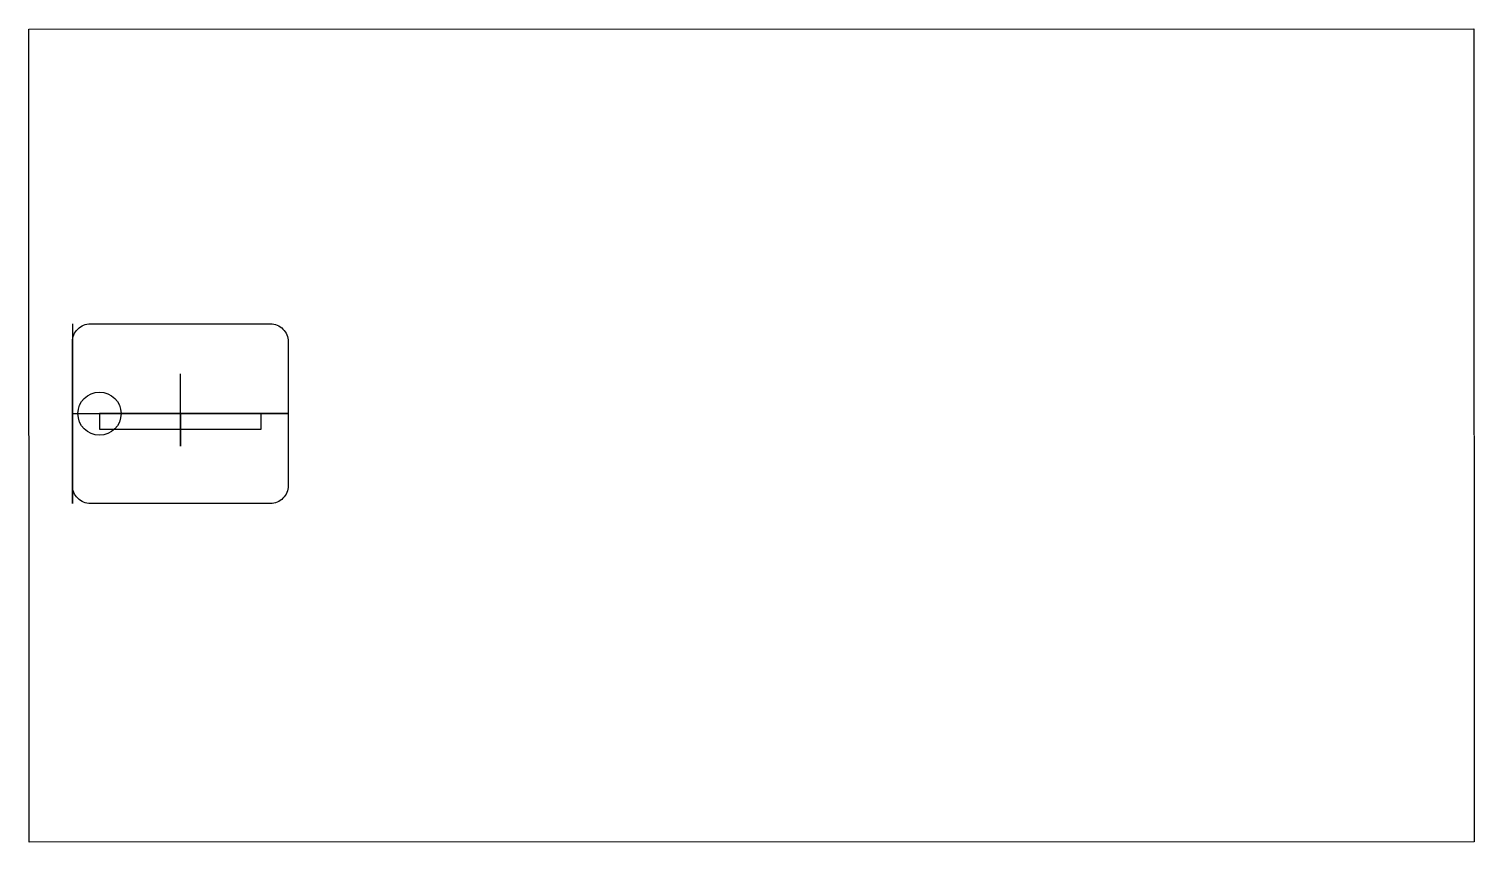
# Model space of a CAD drawing. Header units: millimetres. Extents: x 0 to 80.4, y 0 to 45.2.
import ezdxf

# ---------------------------------------------------------------- set-up
doc = ezdxf.new("R2010")
doc.units = ezdxf.units.MM
picture_1 = doc.add_image_def('image1.png', size_in_pixel=(1152, 648))

msp = doc.modelspace()

# ---------------------------------------------------------------- linework, layer by layer
at = {"color": 159, "true_color": 0x22346e}
for p, q in [((2.421, 28.83), (2.421, 18.83)), ((8.421, 22.026), (8.421, 26.036)), ((2.421, 18.83), (2.421, 23.83)), ((2.421, 23.83), (14.421, 23.83)), ((2.421, 23.83), (6.921, 23.83)), ((6.921, 23.83), (3.921, 23.83)), ((3.921, 23.83), (3.921, 22.976)), ((12.921, 23.83), (3.921, 23.83)), ((14.421, 23.83), (8.421, 23.83)), ((14.421, 23.83), (8.421, 23.83)), ((8.421, 23.83), (8.421, 22.026)), ((12.921, 22.976), (12.921, 23.83)), ((3.921, 22.976), (12.921, 22.976))]:
    msp.add_line(p, q, dxfattribs=at)
at = {"color": 18, "true_color": 0x000000}
msp.add_lwpolyline([(3.421, 28.83), (13.421, 28.83, -0.414214), (14.421, 27.83), (14.421, 19.83, -0.414214), (13.421, 18.83), (3.421, 18.83, -0.414214), (2.421, 19.83), (2.421, 27.83, -0.414214)], format="xyb", close=True, dxfattribs=at)
msp.add_circle((3.921, 23.83), 1.2, dxfattribs=at)

# ---------------------------------------------------------------- pictures from other files: only their frames are drawn
image = msp.add_image(picture_1, insert=(0, 0), size_in_units=(80.387, 45.218), rotation=0.00821)
image.dxf.flags = 7

doc.saveas('drawing.dxf')
